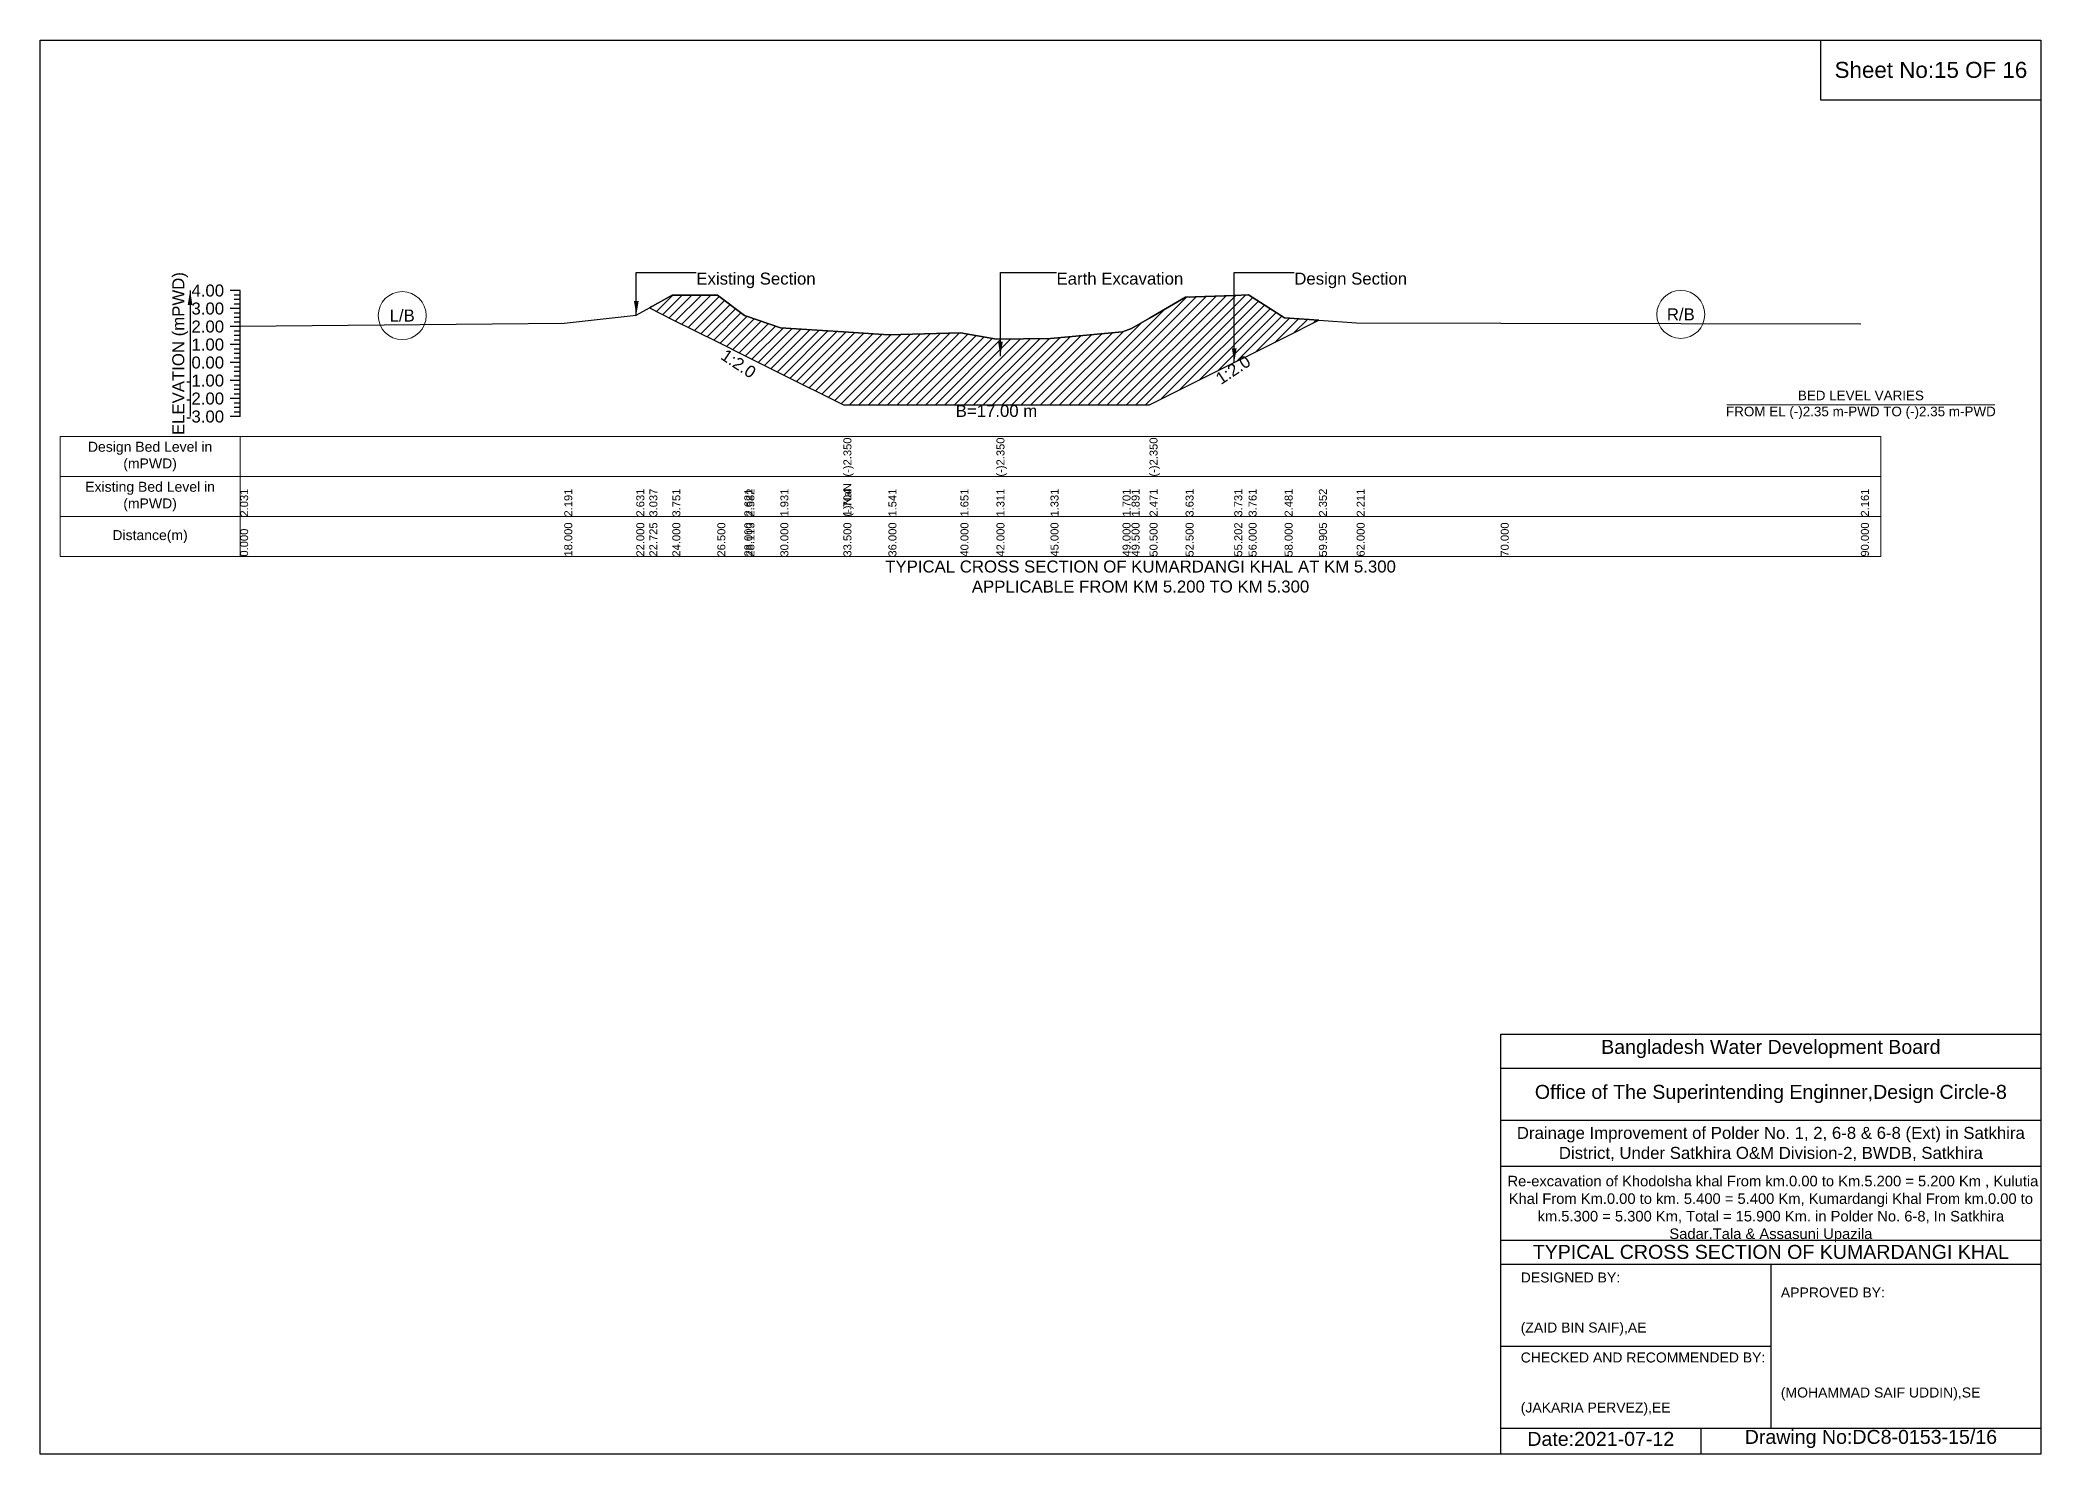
# Model space of a CAD drawing. Header units: inches. Extents: x 91000 to 568000, y -5656 to 0.
# Drawn here: x 550000 to 558000, y -5656 to 0 of the extents above; entities that cross this region are included whole.
import ezdxf

# ---------------------------------------------------------------- set-up
doc = ezdxf.new("R2010")
doc.units = ezdxf.units.IN
doc.header["$LTSCALE"] = 7
doc.header["$MEASUREMENT"] = 0
for name, color, linetype, lineweight in [('Cross section Data Border', 7, 'Continuous', 9), ('Cross Section Labels', 7, 'Continuous', 9), ('Existing_Bed_Level for Xsection', 7, 'Continuous', 25)]:
    doc.layers.add(name, color=color, linetype=linetype, lineweight=lineweight)
doc.styles.get("Standard").update_dxf_attribs({"font": 'arial.ttf'})
doc.dimstyles.get("Standard").update_dxf_attribs({"dimtxt": 0.18, "dimasz": 0.18, "dimexe": 0.18, "dimexo": 0.0625, "dimgap": 0.09, "dimtad": 0, "dimtih": 1, "dimtoh": 1, "dimdec": 4, "dimzin": 0, "dimdsep": 46, "dimtxsty": 'Standard', "dimcen": 0.09, "dimadec": 0, "dimazin": 0, "dimtfac": 1, "dimtdec": 4, "dimtofl": 0, "dimtmove": 0, "dimatfit": 3, "dimfxl": 1, "dimtolj": 1, "dimtzin": 0, "dimarcsym": 0})

msp = doc.modelspace()

# ---------------------------------------------------------------- hatches: boundary and pattern name
at = {"layer": 'Existing_Bed_Level for Xsection'}
h = msp.add_hatch(dxfattribs=at)
h.set_pattern_fill('ANSI31', color=256, scale=216, style=0)
h.paths.add_polyline_path([(552436.2, -1071.7), (552528, -1117.6), (552708, -1207.6), (552816, -1261.6), (552824.1, -1265.7), (552960, -1333.6), (553212, -1459.6), (553392, -1459.6), (553680, -1459.6), (553824, -1459.6), (554040, -1459.6), (554328, -1459.6), (554364, -1459.6), (554436, -1459.6), (554580, -1387.6), (554774.6, -1290.3), (554832, -1261.6), (554976, -1189.6), (555113.1, -1121), (554976, -1111.8), (554832, -1019.6), (554774.6, -1021.7), (554580, -1029), (554436, -1112.5), (554364, -1154.2), (554328, -1167.9), (554040, -1194.6), (553824, -1196), (553680, -1171.5), (553392, -1179.4), (553212, -1167.7), (552960, -1151.4), (552824.1, -1104.5), (552816, -1101.7), (552708, -1020.3), (552528, -1020.3)])

# ---------------------------------------------------------------- linework, layer by layer
for points in [[(550000, 0), (558000, 0), (558000, -5656), (550000, -5656)], [(557120, 0), (558000, 0), (558000, -240), (557120, -240)]]:
    msp.add_lwpolyline(points, close=True)
for points in [[(555840, -5656), (555840, -3976), (558000, -3976)], [(555840, -4112), (558000, -4112)], [(555840, -4320), (558000, -4320)], [(555840, -4504), (558000, -4504)], [(555840, -4800), (558000, -4800)], [(555840, -4896), (558000, -4896)], [(556920, -4896), (556920, -5552)], [(555840, -5224), (556920, -5224)], [(555840, -5552), (558000, -5552)], [(556640, -5552), (556640, -5656)]]:
    msp.add_lwpolyline(points)
at = {"layer": 'Cross section Data Border'}
msp.add_lwpolyline([(550080, -1586.4), (557360, -1586.4), (557360, -2066.4), (550080, -2066.4)], close=True, dxfattribs=at)
for points in [[(550800, -1586.4), (550800, -2066.4)], [(550080, -1746.4), (557360, -1746.4)], [(550080, -1906.4), (557360, -1906.4)]]:
    msp.add_lwpolyline(points, dxfattribs=at)
at = {"layer": 'Cross Section Labels'}
msp.add_lwpolyline([(556744.2, -1459.6), (557815.8, -1459.6)], dxfattribs=at)
for centre in [(551448, -1102.4), (556560, -1097.7)]:
    msp.add_circle(centre, 96, dxfattribs=at)
at = {"layer": 'Existing_Bed_Level for Xsection'}
for points in [[(550800, -1002.4), (550760, -1002.4)], [(550800, -1020.4), (550776, -1020.4)], [(550800, -1038.4), (550776, -1038.4)], [(550800, -1506.4), (550800, -1434.4), (550800, -1362.4), (550800, -1290.4), (550800, -1218.4), (550800, -1146.4), (550800, -1074.4), (550800, -1002.4)], [(550800, -1144.2), (552096, -1132.6), (552384, -1101), (552436.2, -1071.7), (552528, -1020.3), (552708, -1020.3), (552816, -1101.7), (552824.1, -1104.5), (552960, -1151.4), (553212, -1167.7), (553212, -1167.7), (553392, -1179.4), (553680, -1171.5), (553824, -1196), (553824, -1196), (554040, -1194.6), (554328, -1167.9), (554364, -1154.2), (554436, -1112.5), (554436, -1112.5), (554580, -1029), (554774.6, -1021.7), (554832, -1019.6), (554976, -1111.8), (555113.1, -1121), (555264, -1131.2), (555840, -1132.6), (557280, -1134.8)], [(550800, -1074.4), (550760, -1074.4)], [(550800, -1056.4), (550776, -1056.4)], [(550800, -1092.4), (550776, -1092.4)], [(550800, -1110.4), (550776, -1110.4)], [(550800, -1146.4), (550760, -1146.4)], [(550800, -1128.4), (550776, -1128.4)], [(550800, -1164.4), (550776, -1164.4)], [(550800, -1182.4), (550776, -1182.4)], [(550800, -1218.4), (550760, -1218.4)], [(550800, -1200.4), (550776, -1200.4)], [(550800, -1236.4), (550776, -1236.4)], [(550800, -1254.4), (550776, -1254.4)], [(550800, -1272.4), (550776, -1272.4)], [(550800, -1290.4), (550760, -1290.4)], [(550800, -1308.4), (550776, -1308.4)], [(550800, -1326.4), (550776, -1326.4)], [(550800, -1344.4), (550776, -1344.4)], [(550800, -1362.4), (550760, -1362.4)], [(550800, -1434.4), (550760, -1434.4)], [(550800, -1380.4), (550776, -1380.4)], [(550800, -1398.4), (550776, -1398.4)], [(550800, -1416.4), (550776, -1416.4)], [(550800, -1506.4), (550760, -1506.4)], [(550800, -1452.4), (550776, -1452.4)], [(550800, -1470.4), (550776, -1470.4)], [(550800, -1488.4), (550776, -1488.4)]]:
    msp.add_lwpolyline(points, dxfattribs=at)
msp.add_lwpolyline([(552436.2, -1071.7), (552528, -1117.6), (552708, -1207.6), (552816, -1261.6), (552824.1, -1265.7), (552960, -1333.6), (553212, -1459.6), (553212, -1459.6), (553392, -1459.6), (553680, -1459.6), (553824, -1459.6), (553824, -1459.6), (554040, -1459.6), (554328, -1459.6), (554364, -1459.6), (554436, -1459.6), (554436, -1459.6), (554580, -1387.6), (554774.6, -1290.3), (554832, -1261.6), (554976, -1189.6), (555113.1, -1121), (554976, -1111.8), (554832, -1019.6), (554774.6, -1021.7), (554580, -1029), (554436, -1112.5), (554436, -1112.5), (554364, -1154.2), (554328, -1167.9), (554040, -1194.6), (553824, -1196), (553824, -1196), (553680, -1171.5), (553392, -1179.4), (553212, -1167.7), (553212, -1167.7), (552960, -1151.4), (552824.1, -1104.5), (552816, -1101.7), (552708, -1020.3), (552528, -1020.3)], close=True, dxfattribs=at)

# ---------------------------------------------------------------- texts
at = {"attachment_point": 5}
for s, insert, char_height in [('Sheet No:15 OF 16', (557560, -120), 64), ('Bangladesh Water Development Board', (556920, -4036), 56), ('Office of The Superintending Enginner,Design Circle-8', (556920, -4216), 56)]:
    msp.add_mtext(s, dxfattribs=dict(at, insert=insert, char_height=char_height))
for s, insert, char_height, width, attachment_point in [('Drainage Improvement of Polder No. 1, 2, 6-8 & 6-8 (Ext) in Satkhira District, Under Satkhira O&M Division-2, BWDB, Satkhira', (556920, -4416), 48, 2240, 5), (' Re-excavation of Khodolsha khal From km.0.00 to Km.5.200 = 5.200 Km , Kulutia Khal From Km.0.00 to km. 5.400 = 5.400 Km, Kumardangi Khal From km.0.00 to km.5.300 = 5.300 Km, Total = 15.900 Km. in Polder No. 6-8, In Satkhira Sadar,Tala & Assasuni Upazila', (556920, -4676), 42.1524, 2160, 5), ('TYPICAL CROSS SECTION OF KUMARDANGI KHAL', (556920, -4848), 56, 2240, 5), ('DESIGNED BY:^J^J^J(ZAID BIN SAIF),AE', (555920, -5056), 40, 1120, 4), ('APPROVED BY:^J^J^J^J^J^J(MOHAMMAD SAIF UDDIN),SE', (556960, -5216), 40, 1120, 4), ('CHECKED AND RECOMMENDED BY:^J^J^J(JAKARIA PERVEZ),EE', (555920, -5376), 40, 1120, 4), ('Date:2021-07-12', (556240, -5596), 56, 1120, 5), ('Drawing No:DC8-0153-15/16', (557320, -5596), 56, 1760, 5)]:
    msp.add_mtext(s, dxfattribs=dict(insert=insert, char_height=char_height, width=width, attachment_point=attachment_point))
at = {"layer": 'Cross section Data Border', "char_height": 40, "width": 640, "attachment_point": 5}
for s, insert in [('Design Bed Level in (mPWD)', (550440, -1666.4)), ('Existing Bed Level in (mPWD)', (550440, -1826.4)), ('Distance(m)', (550440, -1986.4))]:
    msp.add_mtext(s, dxfattribs=dict(at, insert=insert))
at = {"layer": 'Cross Section Labels'}
for s, insert, char_height, attachment_point in [('Existing Section', (552624, -930.4), 48, 1), ('Earth Excavation', (554064, -930.4), 48, 1), ('Design Section', (555014.6, -930.4), 48, 1), ('L/B', (551448, -1102.4), 48, 5), ('R/B', (556560, -1097.7), 48, 5), ('BED LEVEL VARIES ^JFROM EL (-)2.35 m-PWD TO (-)2.35 m-PWD', (557280, -1459.6), 38.4, 5), ('B=17.00 m', (553824, -1459.6), 48, 2), ('TYPICAL CROSS SECTION OF KUMARDANGI KHAL AT KM 5.300^JAPPLICABLE FROM KM 5.200 TO KM 5.300', (554400, -2146.4), 48, 5)]:
    msp.add_mtext(s, dxfattribs=dict(at, insert=insert, char_height=char_height, attachment_point=attachment_point))
at = {"layer": 'Cross Section Labels', "char_height": 48, "attachment_point": 2}
for insert, rotation in [((552806.1, -1274.7), 326.30993), ((554756.6, -1299.3), 33.69007)]:
    msp.add_mtext('1:2.0', dxfattribs=dict(at, insert=insert, rotation=rotation))
at = {"layer": 'Existing_Bed_Level for Xsection', "rotation": 90}
for s, insert, char_height, attachment_point in [('ELEVATION (mPWD)', (550560, -1254.4), 48, 5), ('(-)2.350', (553212, -1746.4), 32, 1), ('(-)2.350', (553824, -1746.4), 32, 1), ('(-)2.350', (554436, -1746.4), 32, 1), ('2.031', (550800, -1906.4), 32, 1), ('2.191', (552096, -1906.4), 32, 1), ('2.191', (552096, -1906.4), 32, 1), ('2.631', (552384, -1906.4), 32, 1), ('3.037', (552436.2, -1906.4), 32, 1), ('3.751', (552528, -1906.4), 32, 1), ('3.751', (552528, -1906.4), 32, 1), ('2.621', (552816, -1906.4), 32, 1), ('2.582', (552824.1, -1906.4), 32, 1), ('1.931', (552960, -1906.4), 32, 1), ('(-)NaN', (553212, -1906.4), 32, 1), ('1.704', (553212, -1906.4), 32, 1), ('1.704', (553212, -1906.4), 32, 1), ('1.541', (553392, -1906.4), 32, 1), ('1.651', (553680, -1906.4), 32, 1), ('1.311', (553824, -1906.4), 32, 1), ('1.311', (553824, -1906.4), 32, 1), ('1.311', (553824, -1906.4), 32, 1), ('1.331', (554040, -1906.4), 32, 1), ('1.701', (554328, -1906.4), 32, 1), ('1.891', (554364, -1906.4), 32, 1), ('2.471', (554436, -1906.4), 32, 1), ('2.471', (554436, -1906.4), 32, 1), ('2.471', (554436, -1906.4), 32, 1), ('3.631', (554580, -1906.4), 32, 1), ('3.731', (554774.6, -1906.4), 32, 1), ('3.761', (554832, -1906.4), 32, 1), ('2.481', (554976, -1906.4), 32, 1), ('2.352', (555113.1, -1906.4), 32, 1), ('2.211', (555264, -1906.4), 32, 1), ('2.161', (557280, -1906.4), 32, 1), ('0.000', (550800, -2066.4), 32, 1), ('18.000', (552096, -2066.4), 32, 1), ('22.000', (552384, -2066.4), 32, 1), ('22.725', (552436.2, -2066.4), 32, 1), ('24.000', (552528, -2066.4), 32, 1), ('26.500', (552708, -2066.4), 32, 1), ('28.000', (552816, -2066.4), 32, 1), ('28.113', (552824.1, -2066.4), 32, 1), ('30.000', (552960, -2066.4), 32, 1), ('33.500', (553212, -2066.4), 32, 1), ('33.500', (553212, -2066.4), 32, 1), ('33.500', (553212, -2066.4), 32, 1), ('36.000', (553392, -2066.4), 32, 1), ('40.000', (553680, -2066.4), 32, 1), ('42.000', (553824, -2066.4), 32, 1), ('42.000', (553824, -2066.4), 32, 1), ('42.000', (553824, -2066.4), 32, 1), ('45.000', (554040, -2066.4), 32, 1), ('49.000', (554328, -2066.4), 32, 1), ('49.500', (554364, -2066.4), 32, 1), ('50.500', (554436, -2066.4), 32, 1), ('50.500', (554436, -2066.4), 32, 1), ('50.500', (554436, -2066.4), 32, 1), ('52.500', (554580, -2066.4), 32, 1), ('55.202', (554774.6, -2066.4), 32, 1), ('56.000', (554832, -2066.4), 32, 1), ('58.000', (554976, -2066.4), 32, 1), ('59.905', (555113.1, -2066.4), 32, 1), ('62.000', (555264, -2066.4), 32, 1), ('70.000', (555840, -2066.4), 32, 1), ('90.000', (557280, -2066.4), 32, 1)]:
    msp.add_mtext(s, dxfattribs=dict(at, insert=insert, char_height=char_height, attachment_point=attachment_point))
at = {"layer": 'Existing_Bed_Level for Xsection', "char_height": 48, "attachment_point": 6}
for s, insert in [('4.00', (550736, -1002.4)), ('3.00', (550736, -1074.4)), ('2.00', (550736, -1146.4)), ('1.00', (550736, -1218.4)), ('0.00', (550736, -1290.4)), ('-1.00', (550736, -1362.4)), ('-2.00', (550736, -1434.4)), ('-3.00', (550736, -1506.4))]:
    msp.add_mtext(s, dxfattribs=dict(at, insert=insert))

# ---------------------------------------------------------------- leaders
at = {"layer": 'Cross Section Labels', "annotation_type": 0, "has_hookline": 1, "hookline_direction": 0}
for points, text_width in [([(552384, -1101), (552384, -930.4), (552623.9, -930.4)], 467.2), ([(553839.7, -1264.3), (553839.7, -930.4), (554063.9, -930.4)], 497), ([(554774.6, -1290.3), (554774.6, -930.4), (555014.5, -930.4)], 441.2)]:
    msp.add_leader(points, dimstyle='Standard', override={"dimasz": 57.6}, dxfattribs=dict(at, text_width=text_width))
at = {"layer": 'Existing_Bed_Level for Xsection'}
msp.add_leader([(550600, -1002.4), (550600, -1506.4)], dimstyle='Standard', override={"dimasz": 57.6}, dxfattribs=at)

doc.saveas('drawing.dxf')
